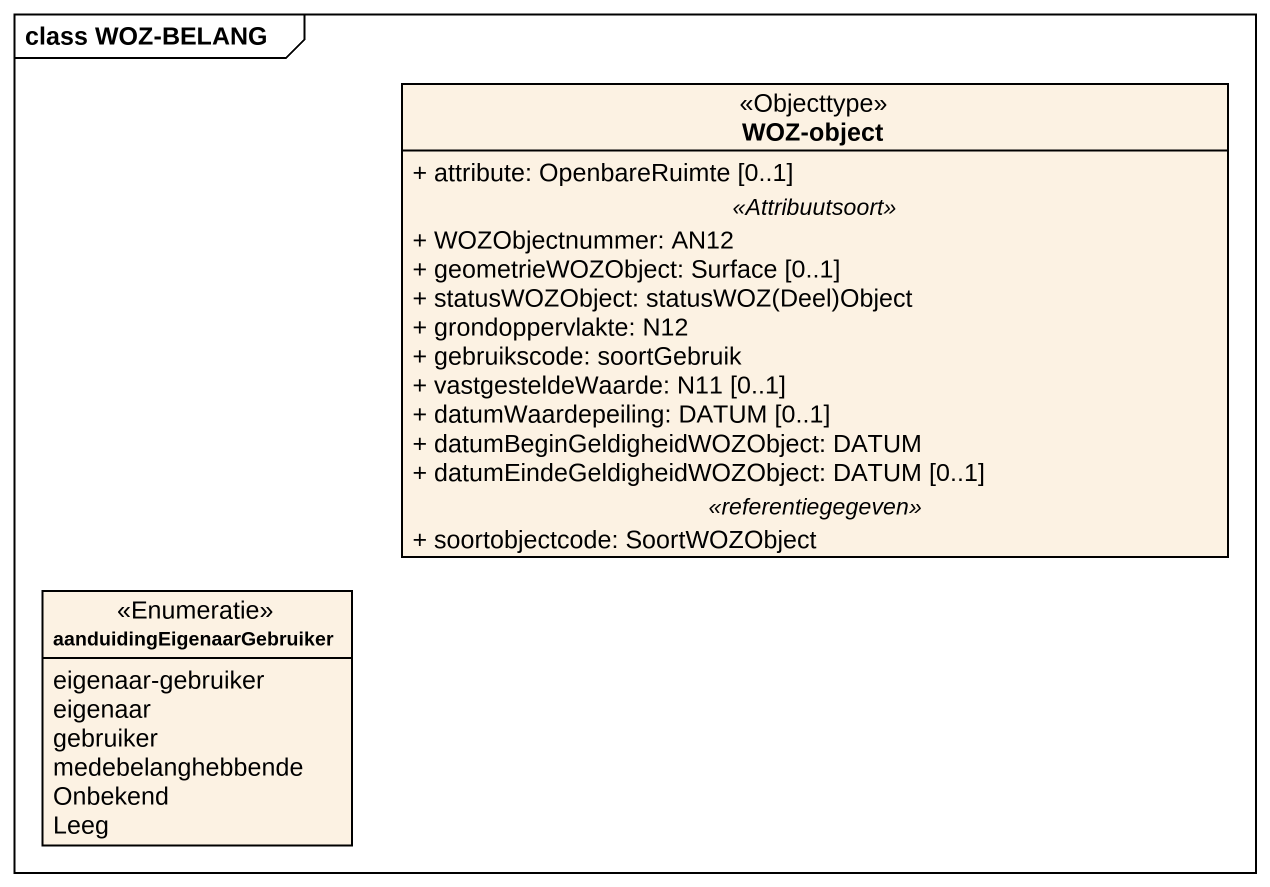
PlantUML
@startuml
mainframe class WOZ-BELANG
hide circle
hide empty members
skinparam classAttributeIconSize 0
class "WOZ-object" as WOZ_object <<Objecttype>> {
  + attribute: OpenbareRuimte [0..1]
  .. <<Attribuutsoort>> ..
  + WOZObjectnummer: AN12
  + geometrieWOZObject: Surface [0..1]
  {field} + statusWOZObject: statusWOZ(Deel)Object
  + grondoppervlakte: N12
  + gebruikscode: soortGebruik
  + vastgesteldeWaarde: N11 [0..1]
  + datumWaardepeiling: DATUM [0..1]
  + datumBeginGeldigheidWOZObject: DATUM
  + datumEindeGeldigheidWOZObject: DATUM [0..1]
  .. <<referentiegegeven>> ..
  + soortobjectcode: SoortWOZObject
}
enum aanduidingEigenaarGebruiker <<Enumeratie>> {
  eigenaar-gebruiker
  eigenaar
  gebruiker
  medebelanghebbende
  Onbekend
  Leeg
}
@enduml
